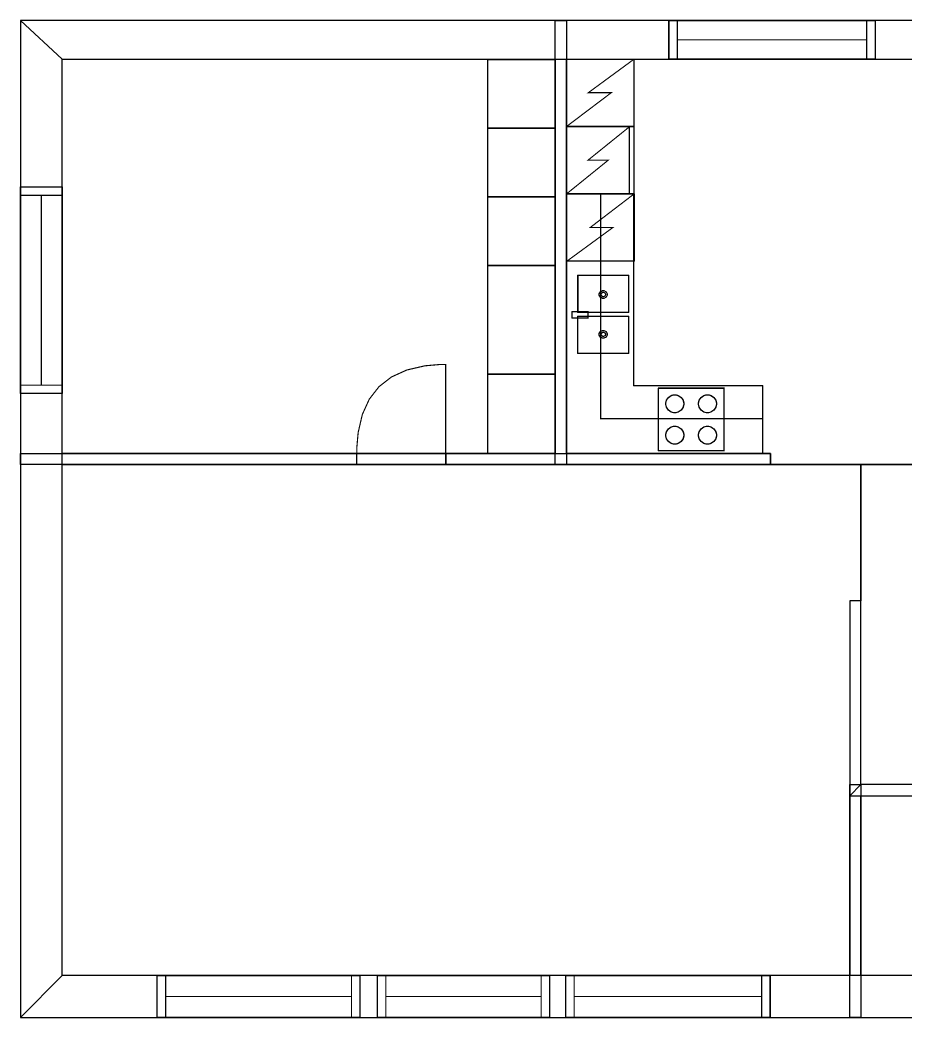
# Model space of a CAD drawing. Extents: x 0.7 to 17.1, y 0 to 17.2.
# Drawn here: x 0.67 to 8.88, y 7.95 to 17.21 of the extents above; entities that cross this region are included whole.
import ezdxf

# ---------------------------------------------------------------- set-up
doc = ezdxf.new("R2010")
doc.units = 0
doc.layers.get('0').update_dxf_attribs({"linetype": 'CONTINUOUS'})

msp = doc.modelspace()

# ---------------------------------------------------------------- linework, layer by layer
at = {"color": 0}
for points, const_width in [([(9.44417, 17.2061), (0.67188, 17.2061), (1.05729, 16.8479), (9.44417, 16.8479), (9.44417, 17.2061)], 0.00208), ([(0.67188, 17.2061), (0.67188, 7.95817), (1.05729, 8.3464), (1.05729, 16.8479), (0.67188, 17.2061)], 0.00208), ([(5.63249, 17.2061), (5.73665, 17.2061), (5.73665, 13.0869), (5.63249, 13.0869), (5.63249, 17.2061)], 0.00208), ([(6.68647, 17.2061), (8.59918, 17.2061), (8.59918, 16.8479), (6.68647, 16.8479), (6.68647, 17.2061)], 0.01042), ([(6.68647, 17.2061), (8.59918, 17.2061), (8.59918, 16.8479), (6.68647, 16.8479), (6.68647, 17.2061)], 0.01042), ([(5.00504, 16.8457), (5.00504, 16.2088), (5.63004, 16.2088), (5.63004, 16.8457), (5.00504, 16.8457)], 0.01042), ([(5.73665, 16.8479), (5.73665, 16.2229), (6.36165, 16.2229), (6.36165, 16.8479), (5.73665, 16.8479)], 0.01042), ([(5.00504, 16.2086), (5.00504, 15.5717), (5.63004, 15.5717), (5.63004, 16.2086), (5.00504, 16.2086)], 0.01042), ([(5.73665, 16.2229), (5.73665, 15.5979), (6.36165, 15.5979), (6.36165, 16.2229), (5.73665, 16.2229)], 0.01042), ([(6.31999, 16.2229), (6.31999, 15.5979), (6.36165, 15.5979), (6.36165, 16.2229), (6.31999, 16.2229)], 0.01042), ([(0.67188, 15.6626), (1.05729, 15.6626), (1.05729, 13.7459), (0.67188, 13.7459), (0.67188, 15.6626)], 0.01042), ([(0.67188, 15.6626), (1.05729, 15.6626), (1.05729, 13.7459), (0.67188, 13.7459), (0.67188, 15.6626)], 0.01042), ([(5.00504, 15.5717), (5.00504, 14.9347), (5.63004, 14.9347), (5.63004, 15.5717), (5.00504, 15.5717)], 0.01042), ([(7.55761, 13.1913), (7.55761, 13.8167), (6.36171, 13.8167), (6.36171, 15.5979), (5.73671, 15.5979), (5.73671, 13.1913), (7.55761, 13.1913)], 0.01042), ([(5.73867, 15.5979), (5.73867, 14.9729), (6.36367, 14.9729), (6.36367, 15.5979), (5.73867, 15.5979)], 0.01042), ([(5.73867, 15.5979), (6.05354, 15.5979), (6.05354, 13.5131), (7.55761, 13.5131), (7.55761, 13.1933), (5.73867, 13.1933), (5.73867, 15.5979)], 0.01042), ([(5.00749, 14.9347), (5.00749, 13.9268), (5.63249, 13.9268), (5.63249, 14.9347), (5.00749, 14.9347)], 0.01042), ([(5.84283, 14.8444), (5.84283, 14.4988), (6.31158, 14.4988), (6.31158, 14.8444), (5.84283, 14.8444)], 0.01042), ([(6.07721, 14.7014), (6.08361, 14.7014), (6.10297, 14.6908), (6.11367, 14.6714), (6.11367, 14.665), (6.11367, 14.6586), (6.10297, 14.6392), (6.08361, 14.6285), (6.07721, 14.6285), (6.07075, 14.6285), (6.05138, 14.6392), (6.04075, 14.6586), (6.04075, 14.665), (6.04075, 14.6714), (6.05138, 14.6908), (6.07075, 14.7014), (6.07721, 14.7014)], 0.00833), ([(6.07721, 14.6858), (6.08083, 14.6858), (6.0919, 14.6797), (6.09804, 14.6686), (6.09804, 14.665), (6.09804, 14.6614), (6.0919, 14.6503), (6.08083, 14.6442), (6.07721, 14.6442), (6.07351, 14.6442), (6.06244, 14.6503), (6.05637, 14.6614), (6.05637, 14.665), (6.05637, 14.6686), (6.06244, 14.6797), (6.07351, 14.6858), (6.07721, 14.6858)], 0.00833), ([(5.78971, 14.5067), (5.78971, 14.4442), (5.93554, 14.4442), (5.93554, 14.5067), (5.78971, 14.5067)], 0.01042), ([(5.84179, 14.4624), (5.84179, 14.1167), (6.31054, 14.1167), (6.31054, 14.4624), (5.84179, 14.4624)], 0.01042), ([(6.07721, 14.3315), (6.08361, 14.3315), (6.10297, 14.3208), (6.11367, 14.3015), (6.11367, 14.295), (6.11367, 14.2886), (6.10297, 14.2693), (6.08361, 14.2586), (6.07721, 14.2586), (6.07075, 14.2586), (6.05138, 14.2693), (6.04075, 14.2886), (6.04075, 14.295), (6.04075, 14.3015), (6.05138, 14.3208), (6.07075, 14.3315), (6.07721, 14.3315)], 0.00833), ([(6.07721, 14.3158), (6.08083, 14.3158), (6.0919, 14.3097), (6.09804, 14.2988), (6.09804, 14.295), (6.09804, 14.2914), (6.0919, 14.2803), (6.08083, 14.2742), (6.07721, 14.2742), (6.07351, 14.2742), (6.06244, 14.2803), (6.05637, 14.2914), (6.05637, 14.295), (6.05637, 14.2988), (6.06244, 14.3097), (6.07351, 14.3158), (6.07721, 14.3158)], 0.00833), ([(3.79085, 13.191), (3.79085, 13.2394), (3.80371, 13.3844), (3.84239, 13.5519), (3.90685, 13.6937), (3.99707, 13.8097), (4.11307, 13.8999), (4.25483, 13.9643), (4.42236, 14.0031), (4.56739, 14.0158), (4.61572, 14.0158), (4.61572, 13.191), (3.79085, 13.191)], 0.01042), ([(5.00553, 13.9268), (5.00553, 13.191), (5.63053, 13.191), (5.63053, 13.9268), (5.00553, 13.9268)], 0.01042), ([(6.58865, 13.797), (7.19661, 13.797), (7.19661, 13.2137), (6.58865, 13.2137), (6.58865, 13.797)], 0.01042), ([(6.65707, 13.6512), (6.65707, 13.6593), (6.66357, 13.6836), (6.68147, 13.7101), (6.70796, 13.728), (6.73226, 13.7345), (6.7404, 13.7345), (6.74849, 13.7345), (6.77285, 13.728), (6.79932, 13.7101), (6.81717, 13.6836), (6.82374, 13.6593), (6.82374, 13.6512), (6.82374, 13.6431), (6.81717, 13.6188), (6.79932, 13.5922), (6.77285, 13.5744), (6.74849, 13.5678), (6.7404, 13.5678), (6.73226, 13.5678), (6.70796, 13.5744), (6.68147, 13.5922), (6.66357, 13.6188), (6.65707, 13.6431), (6.65707, 13.6512)], 0.01042), ([(6.96061, 13.6512), (6.96061, 13.6593), (6.96712, 13.6836), (6.98503, 13.7101), (7.0115, 13.728), (7.03581, 13.7345), (7.04394, 13.7345), (7.05203, 13.7345), (7.07639, 13.728), (7.10286, 13.7101), (7.12071, 13.6836), (7.12728, 13.6593), (7.12728, 13.6512), (7.12728, 13.6431), (7.12071, 13.6188), (7.10286, 13.5922), (7.07639, 13.5744), (7.05203, 13.5678), (7.04394, 13.5678), (7.03581, 13.5678), (7.0115, 13.5744), (6.98503, 13.5922), (6.96712, 13.6188), (6.96061, 13.6431), (6.96061, 13.6512)], 0.01042), ([(6.65707, 13.3595), (6.65707, 13.3676), (6.66357, 13.3919), (6.68147, 13.4184), (6.70796, 13.4363), (6.73226, 13.4428), (6.7404, 13.4428), (6.74849, 13.4428), (6.77285, 13.4363), (6.79932, 13.4184), (6.81717, 13.3919), (6.82374, 13.3676), (6.82374, 13.3595), (6.82374, 13.3514), (6.81717, 13.3271), (6.79932, 13.3006), (6.77285, 13.2827), (6.74849, 13.2762), (6.7404, 13.2762), (6.73226, 13.2762), (6.70796, 13.2827), (6.68147, 13.3006), (6.66357, 13.3271), (6.65707, 13.3514), (6.65707, 13.3595)], 0.01042), ([(6.96061, 13.3595), (6.96061, 13.3676), (6.96712, 13.3919), (6.98503, 13.4184), (7.0115, 13.4363), (7.03581, 13.4428), (7.04394, 13.4428), (7.05203, 13.4428), (7.07639, 13.4363), (7.10286, 13.4184), (7.12071, 13.3919), (7.12728, 13.3676), (7.12728, 13.3595), (7.12728, 13.3514), (7.12071, 13.3271), (7.10286, 13.3006), (7.07639, 13.2827), (7.05203, 13.2762), (7.04394, 13.2762), (7.03581, 13.2762), (7.0115, 13.2827), (6.98503, 13.3006), (6.96712, 13.3271), (6.96061, 13.3514), (6.96061, 13.3595)], 0.01042), ([(0.67188, 13.191), (7.62831, 13.191), (7.62831, 13.0869), (0.67188, 13.0869), (0.67188, 13.191)], 0.00208), ([(3.79085, 13.191), (4.61572, 13.191), (4.61572, 13.0869), (3.79085, 13.0869), (3.79085, 13.191)], 0.01042), ([(3.79085, 13.191), (4.61572, 13.191), (4.61572, 13.0869), (3.79085, 13.0869), (3.79085, 13.191)], 0.01042), ([(8.46739, 10.1184), (8.46739, 11.8242), (8.36322, 11.8242), (8.36322, 10.0142), (8.46739, 10.1184)], 0.00208), ([(12.5809, 10.1184), (8.46739, 10.1184), (8.36322, 10.0142), (12.6851, 10.0142), (12.5809, 10.1184)], 0.00208), ([(8.36322, 10.1184), (8.46739, 10.1184), (8.46739, 7.95817), (8.36322, 7.95817), (8.36322, 10.1184)], 0.00208), ([(0.67188, 7.95817), (10.0235, 7.95817), (10.4194, 8.3464), (1.05729, 8.3464), (0.67188, 7.95817)], 0.00208), ([(1.93967, 8.3464), (3.82032, 8.3464), (3.82032, 7.95817), (1.93967, 7.95817), (1.93967, 8.3464)], 0.01042), ([(1.93967, 8.3464), (3.82032, 8.3464), (3.82032, 7.95817), (1.93967, 7.95817), (1.93967, 8.3464)], 0.01042), ([(3.98281, 8.3464), (5.57894, 8.3464), (5.57894, 7.95817), (3.98281, 7.95817), (3.98281, 8.3464)], 0.01042), ([(3.98281, 8.3464), (5.57894, 8.3464), (5.57894, 7.95817), (3.98281, 7.95817), (3.98281, 8.3464)], 0.01042), ([(5.72949, 8.3464), (7.62435, 8.3464), (7.62435, 7.95817), (5.72949, 7.95817), (5.72949, 8.3464)], 0.01042), ([(5.72949, 8.3464), (7.62435, 8.3464), (7.62435, 7.95817), (5.72949, 7.95817), (5.72949, 8.3464)], 0.01042)]:
    msp.add_lwpolyline(points, close=True, dxfattribs=dict(at, const_width=const_width))
for points in [[(0.67188, 17.2061), (0.67188, 7.95817), (1.05729, 8.3464), (1.05729, 16.8479), (0.67188, 17.2061)], [(9.44417, 17.2061), (0.67188, 17.2061), (1.05729, 16.8479), (9.44417, 16.8479), (9.44417, 17.2061)], [(5.63249, 17.2061), (5.73665, 17.2061), (5.73665, 13.0869), (5.63249, 13.0869), (5.63249, 17.2061)], [(0.67188, 13.191), (7.62831, 13.191), (7.62831, 13.0869), (0.67188, 13.0869), (0.67188, 13.191)], [(8.46739, 10.1184), (8.46739, 11.8242), (8.36322, 11.8242), (8.36322, 10.0142), (8.46739, 10.1184)], [(12.5809, 10.1184), (8.46739, 10.1184), (8.36322, 10.0142), (12.6851, 10.0142), (12.5809, 10.1184)], [(8.36322, 10.1184), (8.46739, 10.1184), (8.46739, 7.95817), (8.36322, 7.95817), (8.36322, 10.1184)], [(0.67188, 7.95817), (10.0235, 7.95817), (10.4194, 8.3464), (1.05729, 8.3464), (0.67188, 7.95817)]]:
    msp.add_lwpolyline(points, close=True, dxfattribs=at)
at = {"color": 7}
for points in [[(6.68647, 17.2061), (8.59918, 17.2061), (8.59918, 16.8479), (6.68647, 16.8479), (6.68647, 17.2061)], [(6.68647, 17.2061), (8.59918, 17.2061), (8.59918, 16.8479), (6.68647, 16.8479), (6.68647, 17.2061)], [(1.05729, 16.8479), (5.63249, 16.8479), (5.63249, 13.191), (1.05729, 13.191), (1.05729, 16.8479)], [(5.00504, 16.8457), (5.63004, 16.8457), (5.63004, 16.2088), (5.00504, 16.2088), (5.00504, 16.8457)], [(9.34, 13.0869), (7.62831, 13.0869), (7.62831, 13.191), (5.73665, 13.191), (5.73665, 16.8479), (9.34, 16.8479), (9.34, 13.0869)], [(5.73665, 16.8479), (6.36165, 16.8479), (6.36165, 16.2229), (5.73665, 16.2229), (5.73665, 16.8479)], [(5.00504, 16.2086), (5.63004, 16.2086), (5.63004, 15.5717), (5.00504, 15.5717), (5.00504, 16.2086)], [(5.73665, 16.2229), (6.36165, 16.2229), (6.36165, 15.5979), (5.73665, 15.5979), (5.73665, 16.2229)], [(6.31999, 16.2229), (6.36165, 16.2229), (6.36165, 15.5979), (6.31999, 15.5979), (6.31999, 16.2229)], [(0.67188, 15.6626), (1.05729, 15.6626), (1.05729, 13.7459), (0.67188, 13.7459), (0.67188, 15.6626)], [(0.67188, 15.6626), (1.05729, 15.6626), (1.05729, 13.7459), (0.67188, 13.7459), (0.67188, 15.6626)], [(5.00504, 15.5717), (5.63004, 15.5717), (5.63004, 14.9347), (5.00504, 14.9347), (5.00504, 15.5717)], [(7.55761, 13.1913), (7.55761, 13.8167), (6.36171, 13.8167), (6.36171, 15.5979), (5.73671, 15.5979), (5.73671, 13.1913), (7.55761, 13.1913)], [(5.73867, 15.5979), (6.36367, 15.5979), (6.36367, 14.9729), (5.73867, 14.9729), (5.73867, 15.5979)], [(5.00749, 14.9347), (5.63249, 14.9347), (5.63249, 13.9268), (5.00749, 13.9268), (5.00749, 14.9347)], [(5.84283, 14.8444), (6.31158, 14.8444), (6.31158, 14.4988), (5.84283, 14.4988), (5.84283, 14.8444)], [(6.07721, 14.7014), (6.08361, 14.7014), (6.10297, 14.6908), (6.11367, 14.6714), (6.11367, 14.665), (6.11367, 14.6586), (6.10297, 14.6392), (6.08361, 14.6285), (6.07721, 14.6285), (6.07075, 14.6285), (6.05138, 14.6392), (6.04075, 14.6586), (6.04075, 14.665), (6.04075, 14.6714), (6.05138, 14.6908), (6.07075, 14.7014), (6.07721, 14.7014)], [(6.07721, 14.6858), (6.08083, 14.6858), (6.0919, 14.6797), (6.09804, 14.6686), (6.09804, 14.665), (6.09804, 14.6614), (6.0919, 14.6503), (6.08083, 14.6442), (6.07721, 14.6442), (6.07351, 14.6442), (6.06244, 14.6503), (6.05637, 14.6614), (6.05637, 14.665), (6.05637, 14.6686), (6.06244, 14.6797), (6.07351, 14.6858), (6.07721, 14.6858)], [(5.78971, 14.5067), (5.93554, 14.5067), (5.93554, 14.4442), (5.78971, 14.4442), (5.78971, 14.5067)], [(5.84179, 14.4624), (6.31054, 14.4624), (6.31054, 14.1167), (5.84179, 14.1167), (5.84179, 14.4624)], [(6.07721, 14.3315), (6.08361, 14.3315), (6.10297, 14.3208), (6.11367, 14.3015), (6.11367, 14.295), (6.11367, 14.2886), (6.10297, 14.2693), (6.08361, 14.2586), (6.07721, 14.2586), (6.07075, 14.2586), (6.05138, 14.2693), (6.04075, 14.2886), (6.04075, 14.295), (6.04075, 14.3015), (6.05138, 14.3208), (6.07075, 14.3315), (6.07721, 14.3315)], [(6.07721, 14.3158), (6.08083, 14.3158), (6.0919, 14.3097), (6.09804, 14.2988), (6.09804, 14.295), (6.09804, 14.2914), (6.0919, 14.2803), (6.08083, 14.2742), (6.07721, 14.2742), (6.07351, 14.2742), (6.06244, 14.2803), (6.05637, 14.2914), (6.05637, 14.295), (6.05637, 14.2988), (6.06244, 14.3097), (6.07351, 14.3158), (6.07721, 14.3158)], [(5.00553, 13.9268), (5.63053, 13.9268), (5.63053, 13.191), (5.00553, 13.191), (5.00553, 13.9268)], [(6.58865, 13.797), (7.19661, 13.797), (7.19661, 13.2137), (6.58865, 13.2137), (6.58865, 13.797)], [(6.65707, 13.6512), (6.65707, 13.6593), (6.66357, 13.6836), (6.68147, 13.7101), (6.70796, 13.728), (6.73226, 13.7345), (6.7404, 13.7345), (6.74849, 13.7345), (6.77285, 13.728), (6.79932, 13.7101), (6.81717, 13.6836), (6.82374, 13.6593), (6.82374, 13.6512), (6.82374, 13.6431), (6.81717, 13.6188), (6.79932, 13.5922), (6.77285, 13.5744), (6.74849, 13.5678), (6.7404, 13.5678), (6.73226, 13.5678), (6.70796, 13.5744), (6.68147, 13.5922), (6.66357, 13.6188), (6.65707, 13.6431), (6.65707, 13.6512)], [(6.96061, 13.6512), (6.96061, 13.6593), (6.96712, 13.6836), (6.98503, 13.7101), (7.0115, 13.728), (7.03581, 13.7345), (7.04394, 13.7345), (7.05203, 13.7345), (7.07639, 13.728), (7.10286, 13.7101), (7.12071, 13.6836), (7.12728, 13.6593), (7.12728, 13.6512), (7.12728, 13.6431), (7.12071, 13.6188), (7.10286, 13.5922), (7.07639, 13.5744), (7.05203, 13.5678), (7.04394, 13.5678), (7.03581, 13.5678), (7.0115, 13.5744), (6.98503, 13.5922), (6.96712, 13.6188), (6.96061, 13.6431), (6.96061, 13.6512)], [(6.65707, 13.3595), (6.65707, 13.3676), (6.66357, 13.3919), (6.68147, 13.4184), (6.70796, 13.4363), (6.73226, 13.4428), (6.7404, 13.4428), (6.74849, 13.4428), (6.77285, 13.4363), (6.79932, 13.4184), (6.81717, 13.3919), (6.82374, 13.3676), (6.82374, 13.3595), (6.82374, 13.3514), (6.81717, 13.3271), (6.79932, 13.3006), (6.77285, 13.2827), (6.74849, 13.2762), (6.7404, 13.2762), (6.73226, 13.2762), (6.70796, 13.2827), (6.68147, 13.3006), (6.66357, 13.3271), (6.65707, 13.3514), (6.65707, 13.3595)], [(6.96061, 13.3595), (6.96061, 13.3676), (6.96712, 13.3919), (6.98503, 13.4184), (7.0115, 13.4363), (7.03581, 13.4428), (7.04394, 13.4428), (7.05203, 13.4428), (7.07639, 13.4363), (7.10286, 13.4184), (7.12071, 13.3919), (7.12728, 13.3676), (7.12728, 13.3595), (7.12728, 13.3514), (7.12071, 13.3271), (7.10286, 13.3006), (7.07639, 13.2827), (7.05203, 13.2762), (7.04394, 13.2762), (7.03581, 13.2762), (7.0115, 13.2827), (6.98503, 13.3006), (6.96712, 13.3271), (6.96061, 13.3514), (6.96061, 13.3595)], [(3.79085, 13.191), (4.61572, 13.191), (4.61572, 13.0869), (3.79085, 13.0869), (3.79085, 13.191)], [(3.79085, 13.191), (4.61572, 13.191), (4.61572, 13.0869), (3.79085, 13.0869), (3.79085, 13.191)], [(8.46739, 11.8242), (8.36322, 11.8242), (8.36322, 8.3464), (1.05729, 8.3464), (1.05729, 13.0869), (8.46739, 13.0869), (8.46739, 11.8242)], [(8.46739, 13.0869), (12.5809, 13.0869), (12.5809, 10.1184), (8.46739, 10.1184), (8.46739, 13.0869)], [(8.46739, 10.0142), (10.3152, 10.0142), (10.3152, 8.3464), (8.46739, 8.3464), (8.46739, 10.0142)], [(1.93967, 8.3464), (3.82032, 8.3464), (3.82032, 7.95817), (1.93967, 7.95817), (1.93967, 8.3464)], [(1.93967, 8.3464), (3.82032, 8.3464), (3.82032, 7.95817), (1.93967, 7.95817), (1.93967, 8.3464)], [(3.98281, 8.3464), (5.57894, 8.3464), (5.57894, 7.95817), (3.98281, 7.95817), (3.98281, 8.3464)], [(3.98281, 8.3464), (5.57894, 8.3464), (5.57894, 7.95817), (3.98281, 7.95817), (3.98281, 8.3464)], [(5.72949, 8.3464), (7.62435, 8.3464), (7.62435, 7.95817), (5.72949, 7.95817), (5.72949, 8.3464)], [(5.72949, 8.3464), (7.62435, 8.3464), (7.62435, 7.95817), (5.72949, 7.95817), (5.72949, 8.3464)]]:
    msp.add_lwpolyline(points, close=True, dxfattribs=at)
at = {"color": 0, "const_width": 0.01042}
for points in [[(6.7646, 17.2061), (6.7646, 16.8479)], [(8.52106, 17.2061), (8.52106, 16.8479)], [(8.52106, 17.0271), (6.7646, 17.0271)], [(5.73665, 16.2229), (6.15126, 16.5365), (5.93875, 16.5365), (6.36165, 16.8469)], [(5.73665, 15.5979), (6.1231, 15.9104), (5.9356, 15.9104), (6.32314, 16.2229)], [(0.67188, 15.5846), (1.05729, 15.5846)], [(0.86458, 15.5846), (0.86458, 13.824)], [(5.73867, 14.9729), (6.16575, 15.2854), (5.95529, 15.2854), (6.36367, 15.5979)], [(6.35742, 15.001), (6.35742, 15.5697)], [(0.67188, 13.824), (1.05729, 13.824)], [(2.01779, 7.95817), (2.01779, 8.3464)], [(3.74219, 7.95817), (3.74219, 8.3464)], [(4.06093, 7.95817), (4.06093, 8.3464)], [(5.50082, 7.95817), (5.50082, 8.3464)], [(5.80761, 7.95817), (5.80761, 8.3464)], [(7.54622, 7.95817), (7.54622, 8.3464)], [(2.01779, 8.15229), (3.74219, 8.15229)], [(4.06093, 8.15229), (5.50082, 8.15229)], [(5.80761, 8.15229), (7.54622, 8.15229)]]:
    msp.add_lwpolyline(points, dxfattribs=at)
at = {"color": 7, "const_width": 0.00208}
for points in [[(1.05729, 16.8479), (5.63249, 16.8479), (5.63249, 13.191), (1.05729, 13.191), (1.05729, 16.8479)], [(9.34, 13.0869), (7.62831, 13.0869), (7.62831, 13.191), (5.73665, 13.191), (5.73665, 16.8479), (9.34, 16.8479), (9.34, 13.0869)], [(8.46739, 11.8242), (8.36322, 11.8242), (8.36322, 8.3464), (1.05729, 8.3464), (1.05729, 13.0869), (8.46739, 13.0869), (8.46739, 11.8242)], [(8.46739, 13.0869), (12.5809, 13.0869), (12.5809, 10.1184), (8.46739, 10.1184), (8.46739, 13.0869)], [(8.46739, 10.0142), (10.3152, 10.0142), (10.3152, 8.3464), (8.46739, 8.3464), (8.46739, 10.0142)]]:
    msp.add_lwpolyline(points, close=True, dxfattribs=at)

doc.saveas('drawing.dxf')
